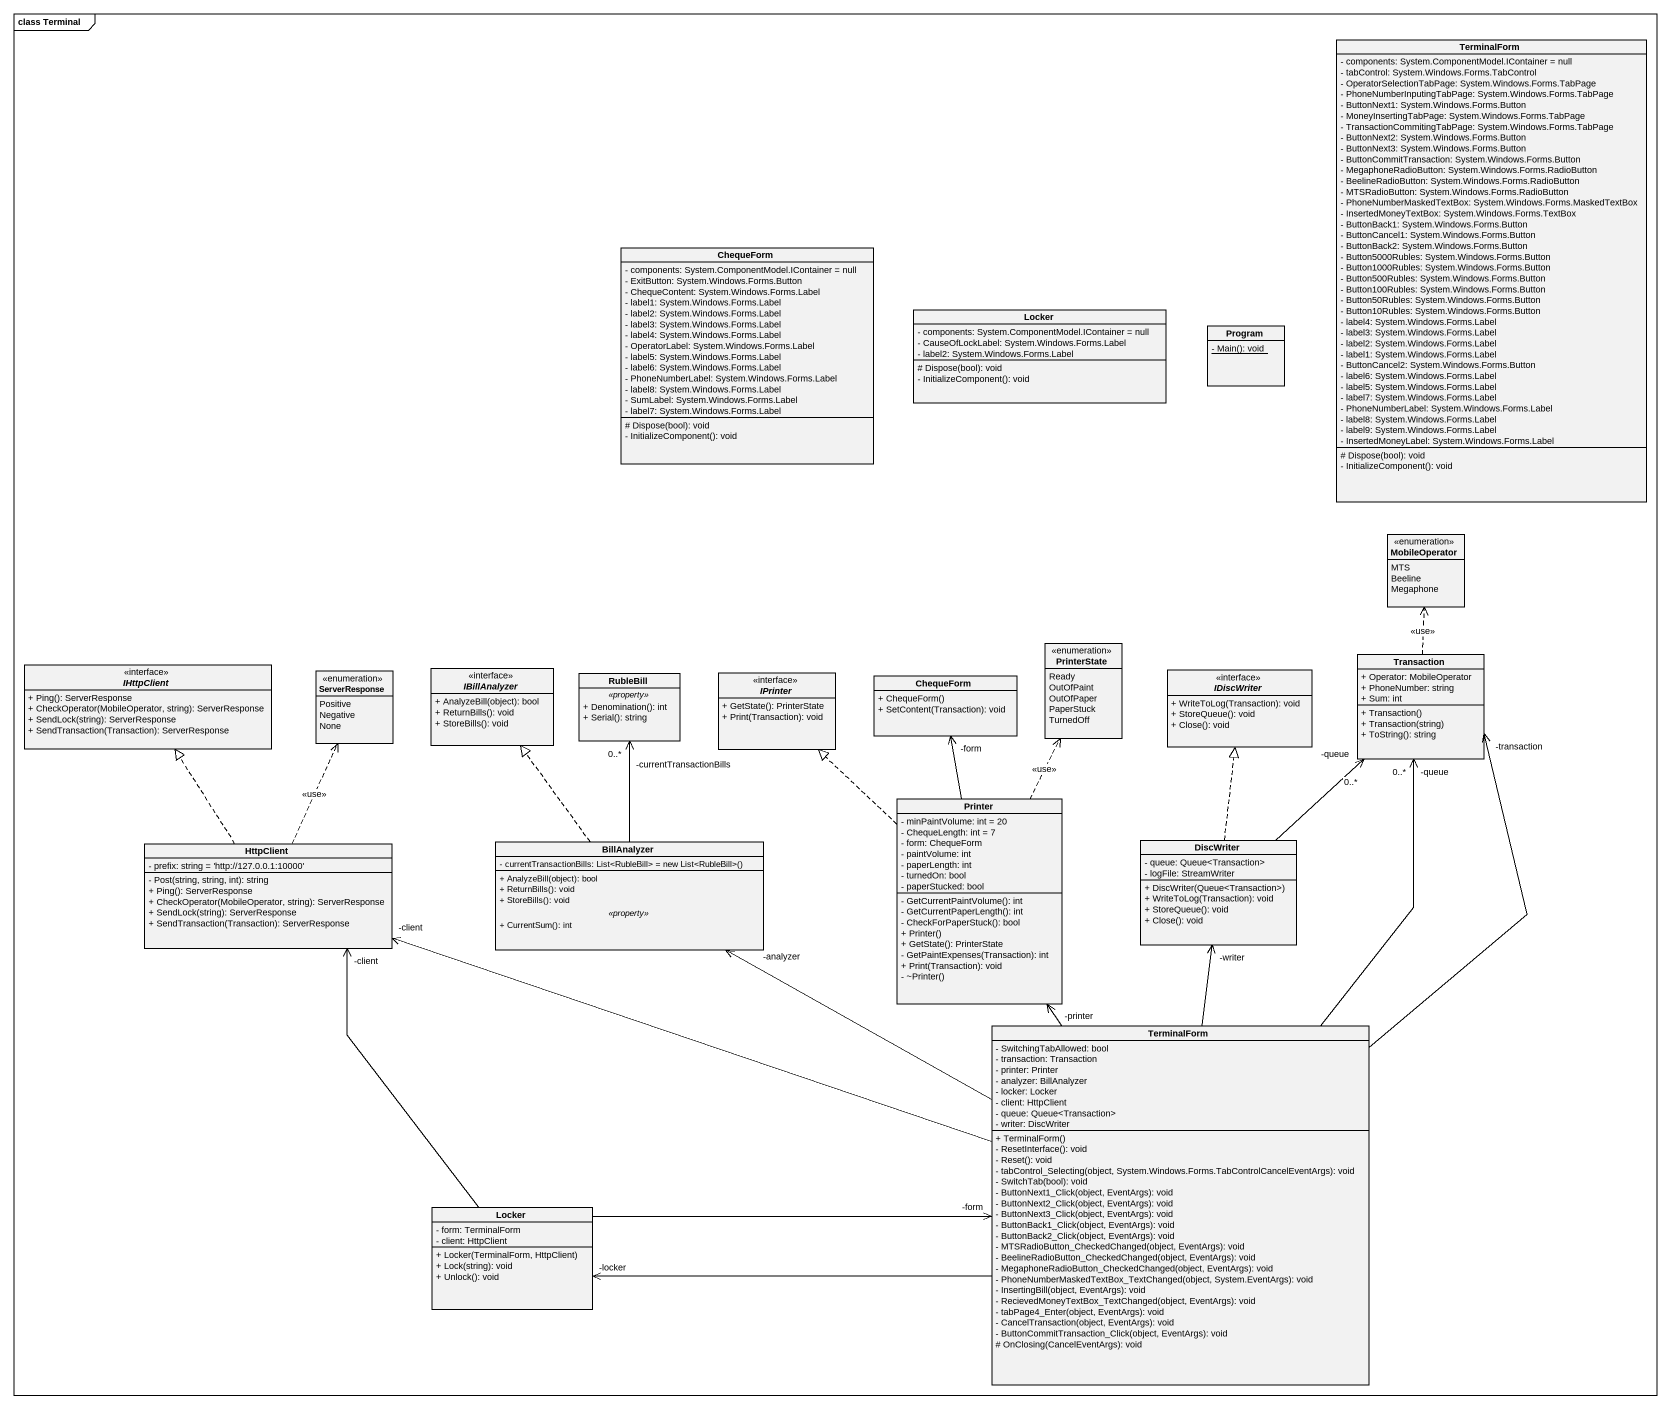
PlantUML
@startuml
mainframe class Terminal
hide circle
hide empty members
skinparam classAttributeIconSize 0
class TerminalForm {
  - components: System.ComponentModel.IContainer = null
  - tabControl: System.Windows.Forms.TabControl
  - OperatorSelectionTabPage: System.Windows.Forms.TabPage
  - PhoneNumberInputingTabPage: System.Windows.Forms.TabPage
  - ButtonNext1: System.Windows.Forms.Button
  - MoneyInsertingTabPage: System.Windows.Forms.TabPage
  - TransactionCommitingTabPage: System.Windows.Forms.TabPage
  - ButtonNext2: System.Windows.Forms.Button
  - ButtonNext3: System.Windows.Forms.Button
  - ButtonCommitTransaction: System.Windows.Forms.Button
  - MegaphoneRadioButton: System.Windows.Forms.RadioButton
  - BeelineRadioButton: System.Windows.Forms.RadioButton
  - MTSRadioButton: System.Windows.Forms.RadioButton
  - PhoneNumberMaskedTextBox: System.Windows.Forms.MaskedTextBox
  - InsertedMoneyTextBox: System.Windows.Forms.TextBox
  - ButtonBack1: System.Windows.Forms.Button
  - ButtonCancel1: System.Windows.Forms.Button
  - ButtonBack2: System.Windows.Forms.Button
  - Button5000Rubles: System.Windows.Forms.Button
  - Button1000Rubles: System.Windows.Forms.Button
  - Button500Rubles: System.Windows.Forms.Button
  - Button100Rubles: System.Windows.Forms.Button
  - Button50Rubles: System.Windows.Forms.Button
  - Button10Rubles: System.Windows.Forms.Button
  - label4: System.Windows.Forms.Label
  - label3: System.Windows.Forms.Label
  - label2: System.Windows.Forms.Label
  - label1: System.Windows.Forms.Label
  - ButtonCancel2: System.Windows.Forms.Button
  - label6: System.Windows.Forms.Label
  - label5: System.Windows.Forms.Label
  - label7: System.Windows.Forms.Label
  - PhoneNumberLabel: System.Windows.Forms.Label
  - label8: System.Windows.Forms.Label
  - label9: System.Windows.Forms.Label
  - InsertedMoneyLabel: System.Windows.Forms.Label
  # Dispose(bool): void
  - InitializeComponent(): void
}
class ChequeForm {
  - components: System.ComponentModel.IContainer = null
  - ExitButton: System.Windows.Forms.Button
  - ChequeContent: System.Windows.Forms.Label
  - label1: System.Windows.Forms.Label
  - label2: System.Windows.Forms.Label
  - label3: System.Windows.Forms.Label
  - label4: System.Windows.Forms.Label
  - OperatorLabel: System.Windows.Forms.Label
  - label5: System.Windows.Forms.Label
  - label6: System.Windows.Forms.Label
  - PhoneNumberLabel: System.Windows.Forms.Label
  - label8: System.Windows.Forms.Label
  - SumLabel: System.Windows.Forms.Label
  - label7: System.Windows.Forms.Label
  # Dispose(bool): void
  - InitializeComponent(): void
}
class Locker {
  - components: System.ComponentModel.IContainer = null
  - CauseOfLockLabel: System.Windows.Forms.Label
  - label2: System.Windows.Forms.Label
  # Dispose(bool): void
  - InitializeComponent(): void
}
class Program {
  {static} - Main(): void
}
enum MobileOperator {
  MTS
  Beeline
  Megaphone
}
interface IHttpClient {
  + Ping(): ServerResponse
  + CheckOperator(MobileOperator, string): ServerResponse
  + SendLock(string): ServerResponse
  + SendTransaction(Transaction): ServerResponse
}
enum ServerResponse {
  Positive
  Negative
  None
}
interface IBillAnalyzer {
  + AnalyzeBill(object): bool
  + ReturnBills(): void
  + StoreBills(): void
}
class RubleBill {
  .. <<property>> ..
  + Denomination(): int
  + Serial(): string
}
interface IPrinter {
  + GetState(): PrinterState
  + Print(Transaction): void
}
class "ChequeForm" as ChequeForm_2 {
  + ChequeForm()
  + SetContent(Transaction): void
}
enum PrinterState {
  Ready
  OutOfPaint
  OutOfPaper
  PaperStuck
  TurnedOff
}
interface IDiscWriter {
  + WriteToLog(Transaction): void
  + StoreQueue(): void
  + Close(): void
}
class Transaction {
  + Operator: MobileOperator
  + PhoneNumber: string
  + Sum: int
  + Transaction()
  + Transaction(string)
  + ToString(): string
}
class Printer {
  - minPaintVolume: int = 20
  - ChequeLength: int = 7
  - form: ChequeForm
  - paintVolume: int
  - paperLength: int
  - turnedOn: bool
  - paperStucked: bool
  - GetCurrentPaintVolume(): int
  - GetCurrentPaperLength(): int
  - CheckForPaperStuck(): bool
  + Printer()
  + GetState(): PrinterState
  - GetPaintExpenses(Transaction): int
  + Print(Transaction): void
  - ~Printer()
}
class HttpClient {
  - prefix: string = 'http://127.0.0.1:10000'
  - Post(string, string, int): string
  + Ping(): ServerResponse
  + CheckOperator(MobileOperator, string): ServerResponse
  + SendLock(string): ServerResponse
  + SendTransaction(Transaction): ServerResponse
}
class BillAnalyzer {
  {field} - currentTransactionBills: List<RubleBill> = new List<RubleBill>()
  --
  + AnalyzeBill(object): bool
  + ReturnBills(): void
  + StoreBills(): void
  .. <<property>> ..
  + CurrentSum(): int
}
class DiscWriter {
  - queue: Queue<Transaction>
  - logFile: StreamWriter
  + DiscWriter(Queue<Transaction>)
  + WriteToLog(Transaction): void
  + StoreQueue(): void
  + Close(): void
}
class "TerminalForm" as TerminalForm_2 {
  - SwitchingTabAllowed: bool
  - transaction: Transaction
  - printer: Printer
  - analyzer: BillAnalyzer
  - locker: Locker
  - client: HttpClient
  - queue: Queue<Transaction>
  - writer: DiscWriter
  + TerminalForm()
  - ResetInterface(): void
  - Reset(): void
  - tabControl_Selecting(object, System.Windows.Forms.TabControlCancelEventArgs): void
  - SwitchTab(bool): void
  - ButtonNext1_Click(object, EventArgs): void
  - ButtonNext2_Click(object, EventArgs): void
  - ButtonNext3_Click(object, EventArgs): void
  - ButtonBack1_Click(object, EventArgs): void
  - ButtonBack2_Click(object, EventArgs): void
  - MTSRadioButton_CheckedChanged(object, EventArgs): void
  - BeelineRadioButton_CheckedChanged(object, EventArgs): void
  - MegaphoneRadioButton_CheckedChanged(object, EventArgs): void
  - PhoneNumberMaskedTextBox_TextChanged(object, System.EventArgs): void
  - InsertingBill(object, EventArgs): void
  - RecievedMoneyTextBox_TextChanged(object, EventArgs): void
  - tabPage4_Enter(object, EventArgs): void
  - CancelTransaction(object, EventArgs): void
  - ButtonCommitTransaction_Click(object, EventArgs): void
  # OnClosing(CancelEventArgs): void
}
class "Locker" as Locker_2 {
  - form: TerminalForm
  - client: HttpClient
  + Locker(TerminalForm, HttpClient)
  + Lock(string): void
  + Unlock(): void
}
Transaction .up.> MobileOperator : <<use>>
Printer .up.|> IPrinter
Printer -up-> "-form" ChequeForm_2
Printer .up.> PrinterState : <<use>>
HttpClient .up.|> IHttpClient
HttpClient .up.> ServerResponse : <<use>>
BillAnalyzer .up.|> IBillAnalyzer
BillAnalyzer -up-> "-currentTransactionBills\n0..*" RubleBill
DiscWriter .up.|> IDiscWriter
DiscWriter -up-> "-queue\n0..*" Transaction
TerminalForm_2 -up-> "-queue\n0..*" Transaction
TerminalForm_2 -up-> "-transaction" Transaction
TerminalForm_2 -up-> "-printer" Printer
TerminalForm_2 -left-> "-client" HttpClient
TerminalForm_2 -left-> "-analyzer" BillAnalyzer
TerminalForm_2 -up-> "-writer" DiscWriter
TerminalForm_2 -left-> "-locker" Locker_2
Locker_2 -up-> "-client" HttpClient
Locker_2 -right-> "-form" TerminalForm_2
@enduml
